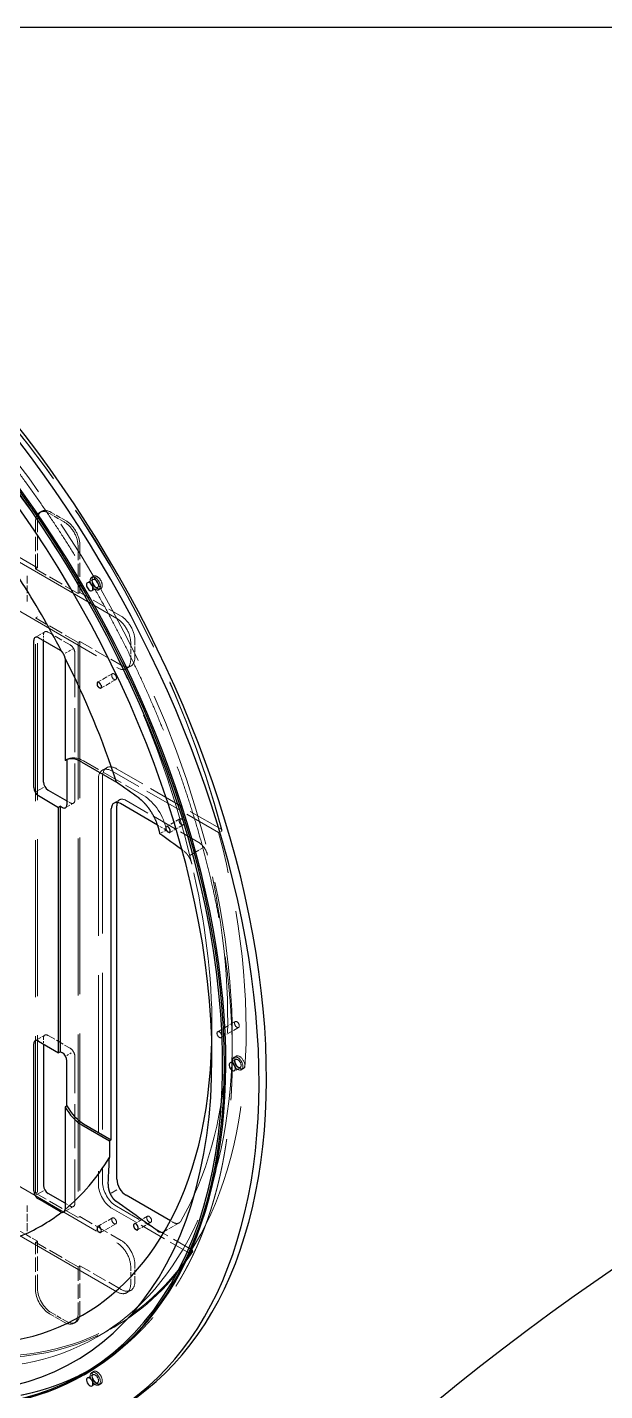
# Model space of a CAD drawing. Extents: x 0 to 894, y -8 to 586.
# Drawn here: x 99.8 to 144, y 469.7 to 574 of the extents above; entities that cross this region are included whole.
import ezdxf

# ---------------------------------------------------------------- set-up
doc = ezdxf.new("R2010")
doc.units = 0
doc.linetypes.add('DASHED', pattern=[15, 12, -3])
doc.layers.get('0').update_dxf_attribs({"lineweight": 13})

msp = doc.modelspace()

# ---------------------------------------------------------------- linework, layer by layer
at = {"color": 7, "lineweight": 25}
for p, q in [((30, 574), (821, 574)), ((100.3192, 515.8155), (100.3192, 527.0831)), ((102.3698, 526.3074), (100.6728, 527.2872)), ((101.0617, 516.2441), (101.0617, 527.0627)), ((102.4396, 526.2671), (102.4469, 526.2531)), ((102.7234, 525.7136), (102.723, 525.7143)), ((102.7234, 525.6951), (102.7234, 517.8852)), ((102.7693, 517.9118), (102.7234, 517.8852)), ((102.8648, 517.9554), (102.8648, 514.5091)), ((103.9962, 517.7751), (106.6544, 516.2403)), ((101.4152, 515.6318), (102.8648, 514.7948)), ((100.6728, 515.2031), (102.2284, 514.3049)), ((102.3698, 514.3866), (102.2284, 514.3049)), ((102.3698, 495.6072), (102.3698, 514.3866)), ((102.3698, 514.3866), (102.5112, 514.3049)), ((106.6832, 485.85), (106.6832, 514.4274)), ((109.8045, 512.9519), (106.966, 514.5907)), ((102.2284, 495.5255), (102.2284, 514.3049)), ((106.2589, 488.8711), (106.2589, 514.1825)), ((100.3192, 484.9519), (100.3192, 496.2195)), ((100.6728, 496.4237), (102.2284, 495.5255)), ((101.0617, 496.1991), (101.0617, 485.3806)), ((102.3698, 495.6072), (102.2284, 495.5255)), ((102.3698, 495.6072), (102.5112, 495.5255)), ((102.8648, 491.4553), (102.8648, 494.9131)), ((102.8648, 491.4553), (102.7234, 491.3737)), ((102.7234, 491.3737), (102.7234, 483.5638)), ((103.9962, 490.0142), (106.1175, 488.7894)), ((104.1376, 490.0958), (106.2589, 488.8711)), ((106.2589, 488.8711), (106.1175, 488.7894)), ((106.1175, 488.7894), (106.1175, 487.5206)), ((102.3698, 483.3597), (100.6728, 484.3395)), ((102.7234, 484.0129), (101.4152, 484.7682)), ((110.7816, 482.6673), (107.3903, 484.6253)), ((102.4396, 483.3194), (102.4469, 483.3251)), ((102.7234, 483.5453), (102.723, 483.545)), ((104.1519, 470.8845), (104.258, 470.9457))]:
    msp.add_line(p, q, dxfattribs=at)
at = {"color": 7, "linetype": 'DASHED', "lineweight": 13}
for p, q in [((106.6832, 528.7569), (55.7715, 558.1508)), ((55.7715, 554.3949), (106.6832, 525.001)), ((100.6021, 532.6353), (62.489, 554.6399)), ((62.489, 550.884), (100.6021, 528.8794)), ((100.4606, 484.7886), (100.4606, 528.7978)), ((100.6021, 484.8702), (100.6021, 528.8794)), ((103.7133, 526.9198), (103.7133, 482.9106)), ((103.8547, 527.0015), (103.8547, 482.9923)), ((105.269, 516.4687), (105.269, 485.4418)), ((105.5872, 516.6524), (105.5872, 485.6255)), ((55.7715, 510.3858), (106.6832, 480.9919)), ((106.6832, 477.236), (55.7715, 506.6299)), ((62.489, 506.8748), (100.6021, 484.8702))]:
    msp.add_line(p, q, dxfattribs=at)
at = {"color": 7, "linetype": 'DASHED', "lineweight": 13, "ltscale": 0.004082}
for p, q in [((100.9127, 536.9554), (100.7713, 536.8737)), ((100.6021, 532.6353), (100.4606, 532.5536)), ((103.8547, 530.7573), (103.7133, 530.6757)), ((105.4482, 531.0422), (105.3068, 530.9606)), ((100.6021, 528.8794), (100.4606, 528.7978)), ((103.8547, 527.0015), (103.7133, 526.9198)), ((102.8876, 517.9805), (102.7462, 517.8989)), ((115.8127, 495.267), (115.6713, 495.1853)), ((116.3627, 494.3144), (116.2213, 494.2327)), ((100.6021, 484.8702), (100.4606, 484.7886)), ((103.8547, 482.9923), (103.7133, 482.9106)), ((100.6021, 481.1144), (100.4606, 481.0327)), ((103.8547, 479.2364), (103.7133, 479.1548)), ((103.5441, 474.9163), (103.4027, 474.8347)), ((105.4482, 470.1895), (105.3068, 470.1079))]:
    msp.add_line(p, q, dxfattribs=at)
at = {"color": 7, "linetype": 'DASHED', "lineweight": 13, "ltscale": 0.03266}
for p, q in [((102.6527, 536.1462), (101.5213, 536.7994)), ((102.7941, 536.2279), (101.6627, 536.8811)), ((107.7438, 526.9198), (107.7438, 525.6134)), ((108.062, 527.1035), (108.062, 525.7971)), ((107.7438, 477.8484), (107.7438, 479.1548)), ((108.062, 478.0321), (108.062, 479.3385)), ((101.5213, 475.5622), (102.6527, 474.909)), ((101.6627, 475.6438), (102.7941, 474.9906))]:
    msp.add_line(p, q, dxfattribs=at)
at = {"color": 7, "linetype": 'DASHED', "lineweight": 13, "ltscale": 0.090835}
for p, q in [((100.4606, 532.5536), (100.4606, 536.1871)), ((100.6021, 532.6353), (100.6021, 536.2687)), ((103.7133, 534.3091), (103.7133, 530.6757)), ((103.8547, 534.3908), (103.8547, 530.7573)), ((107.0014, 528.9406), (103.8547, 530.7573)), ((103.8547, 527.0015), (107.0014, 525.1848)), ((103.8547, 482.9923), (107.0014, 481.1756)), ((100.4606, 477.3993), (100.4606, 481.0327)), ((100.6021, 477.4809), (100.6021, 481.1144)), ((103.7133, 479.1548), (103.7133, 475.5214)), ((103.8547, 479.2364), (103.8547, 475.603)), ((107.0014, 477.4197), (103.8547, 479.2364))]:
    msp.add_line(p, q, dxfattribs=at)
at = {"color": 7, "linetype": 'DASHED', "lineweight": 13, "ltscale": 0.093897}
for p, q in [((103.7133, 530.6757), (100.4606, 532.5536)), ((103.7133, 526.9198), (100.4606, 528.7978)), ((103.7133, 482.9106), (100.4606, 484.7886)), ((103.7133, 479.1548), (100.4606, 481.0327))]:
    msp.add_line(p, q, dxfattribs=at)
at = {"color": 7, "linetype": 'DASHED', "lineweight": 13, "ltscale": 0.04899}
for p, q in [((99.8242, 532.0229), (99.8242, 530.0633)), ((103.1123, 526.7361), (101.4152, 527.7159)), ((101.4152, 496.8523), (103.1123, 495.8725)), ((99.8242, 481.89), (99.8242, 483.8496))]:
    msp.add_line(p, q, dxfattribs=at)
at = {"color": 7, "linetype": 'DASHED', "lineweight": 13, "ltscale": 0.012247}
for p, q in [((104.8567, 531.74), (104.4325, 531.495)), ((105.2067, 531.1338), (104.7825, 530.8888)), ((106.8903, 514.8852), (106.466, 514.6402)), ((115.7713, 495.0121), (115.347, 494.7672)), ((116.1213, 494.4059), (115.697, 494.161)), ((104.8567, 470.8873), (104.4325, 470.6423)), ((105.2067, 470.2811), (104.7825, 470.0361))]:
    msp.add_line(p, q, dxfattribs=at)
at = {"color": 7, "linetype": 'DASHED', "lineweight": 13, "ltscale": 0.004084}
msp.add_line((104.8982, 531.9949), (104.7567, 531.9132), dxfattribs=at)
at = {"color": 7, "linetype": 'DASHED', "lineweight": 13, "ltscale": 6.1e-05}
for p, q in [((107.7465, 528.1461), (107.7487, 528.1473)), ((105.5844, 484.3992), (105.5823, 484.398)), ((107.7465, 480.3811), (107.7487, 480.3823))]:
    msp.add_line(p, q, dxfattribs=at)
at = {"color": 7, "linetype": 'DASHED', "lineweight": 13, "ltscale": 0.021433}
for p, q in [((101.1652, 527.7407), (100.4228, 527.312)), ((101.1652, 496.8771), (100.4228, 496.4484))]:
    msp.add_line(p, q, dxfattribs=at)
at = {"color": 7, "linetype": 'DASHED', "lineweight": 13, "ltscale": 0.011227}
for p, q in [((101.0617, 527.0627), (101.0617, 527.5118)), ((101.0617, 496.6482), (101.0617, 496.1991)), ((103.1123, 483.7884), (102.7234, 484.0129))]:
    msp.add_line(p, q, dxfattribs=at)
at = {"color": 7, "linetype": 'DASHED', "lineweight": 13, "ltscale": 0.016207}
msp.add_line((102.7143, 526.0981), (103.2757, 526.4222), dxfattribs=at)
at = {"color": 7, "linetype": 'DASHED', "lineweight": 13, "ltscale": 0.281691}
for p, q in [((103.4658, 526.1237), (103.4658, 514.8561)), ((103.4658, 483.9925), (103.4658, 495.2602))]:
    msp.add_line(p, q, dxfattribs=at)
at = {"color": 7, "linetype": 'DASHED', "lineweight": 13, "ltscale": 0.009186}
for p, q in [((107.7514, 525.1105), (107.4332, 524.9268)), ((105.8978, 517.339), (105.5796, 517.1553)), ((107.7514, 477.3454), (107.4332, 477.1617))]:
    msp.add_line(p, q, dxfattribs=at)
at = {"color": 7, "linetype": 'DASHED', "lineweight": 13, "ltscale": 0.032781}
msp.add_line((106.341, 524.5322), (105.2055, 523.8766), dxfattribs=at)
at = {"color": 7, "linetype": 'DASHED', "lineweight": 13, "ltscale": 0.032983}
msp.add_line((106.601, 524.0819), (105.4585, 523.4222), dxfattribs=at)
at = {"color": 7, "linetype": 'DASHED', "lineweight": 13, "ltscale": 0.002756}
msp.add_line((102.8648, 517.9669), (102.7693, 517.9118), dxfattribs=at)
at = {"color": 7, "linetype": 'DASHED', "lineweight": 13, "ltscale": 0.000286}
msp.add_line((102.8648, 517.9669), (102.8648, 517.9554), dxfattribs=at)
at = {"color": 7, "linetype": 'DASHED', "lineweight": 13, "ltscale": 0.132681}
msp.add_line((108.7338, 515.2031), (104.1376, 517.8567), dxfattribs=at)
at = {"color": 7, "linetype": 'DASHED', "lineweight": 13, "ltscale": 0.235177}
msp.add_line((114.4764, 512.3775), (106.3296, 517.081), dxfattribs=at)
at = {"color": 7, "linetype": 'DASHED', "lineweight": 13, "ltscale": 0.233006}
msp.add_line((114.7194, 512.6046), (106.6478, 517.2647), dxfattribs=at)
at = {"color": 7, "lineweight": 13}
for p, q in [((101.0617, 515.8359), (100.5094, 515.517)), ((101.0617, 484.9723), (100.5094, 484.6534)), ((106.6832, 485.0335), (106.2594, 484.7889))]:
    msp.add_line(p, q, dxfattribs=at)
at = {"color": 7, "linetype": 'DASHED', "lineweight": 13, "ltscale": 0.017351}
msp.add_line((103.3623, 514.6272), (102.7612, 514.2802), dxfattribs=at)
at = {"color": 7, "linetype": 'DASHED', "lineweight": 13, "ltscale": 0.007144}
for p, q in [((102.8648, 514.7948), (103.1123, 514.652)), ((114.7239, 512.5204), (114.4764, 512.3775)), ((112.4909, 480.3332), (112.2435, 480.1903))]:
    msp.add_line(p, q, dxfattribs=at)
at = {"color": 7, "linetype": 'DASHED', "lineweight": 13, "ltscale": 0.160574}
msp.add_line((107.3903, 514.8357), (112.9527, 511.6242), dxfattribs=at)
at = {"color": 7, "linetype": 'DASHED', "lineweight": 13, "ltscale": 0.029245}
msp.add_line((111.5029, 513.4278), (110.4898, 512.8429), dxfattribs=at)
at = {"color": 7, "linetype": 'DASHED', "lineweight": 13, "ltscale": 0.019092}
msp.add_line((110.4658, 512.5701), (109.8045, 512.9519), dxfattribs=at)
at = {"color": 7, "linetype": 'DASHED', "lineweight": 13, "ltscale": 0.014004}
msp.add_line((110.4658, 512.5701), (109.9807, 512.29), dxfattribs=at)
at = {"color": 7, "linetype": 'DASHED', "lineweight": 13, "ltscale": 0.029776}
msp.add_line((111.7629, 512.9775), (110.7315, 512.382), dxfattribs=at)
at = {"color": 7, "linetype": 'DASHED', "lineweight": 13, "ltscale": 0.002109}
msp.add_line((114.7194, 512.6046), (114.7239, 512.5204), dxfattribs=at)
at = {"color": 7, "linetype": 'DASHED', "lineweight": 13, "ltscale": 0.004267}
msp.add_line((111.6712, 511.0643), (111.8094, 510.9641), dxfattribs=at)
at = {"color": 7, "linetype": 'DASHED', "lineweight": 13, "ltscale": 0.028709}
msp.add_line((112.2693, 510.6291), (113.2638, 511.2032), dxfattribs=at)
at = {"color": 7, "linetype": 'DASHED', "lineweight": 13, "ltscale": 0.038784}
for p, q in [((115.7456, 497.9144), (114.4021, 497.1387)), ((116.0056, 497.4641), (114.6621, 496.6884)), ((100.6021, 481.1144), (99.2585, 481.89))]:
    msp.add_line(p, q, dxfattribs=at)
at = {"color": 7, "linetype": 'DASHED', "lineweight": 13, "ltscale": 0.056121}
msp.add_line((113.9664, 497.4126), (113.9664, 495.1677), dxfattribs=at)
at = {"color": 7, "linetype": 'DASHED', "lineweight": 13, "ltscale": 0.032797}
msp.add_line((115.522, 496.6781), (115.522, 495.3662), dxfattribs=at)
at = {"color": 7, "linetype": 'DASHED', "lineweight": 13, "ltscale": 0.011861}
msp.add_line((102.8648, 495.3214), (103.2757, 495.5586), dxfattribs=at)
at = {"color": 7, "linetype": 'DASHED', "lineweight": 13, "ltscale": 3.4e-05}
msp.add_line((115.8127, 495.267), (115.8139, 495.2677), dxfattribs=at)
at = {"color": 7, "linetype": 'DASHED', "lineweight": 13, "ltscale": 0.021677}
msp.add_line((103.3623, 483.7636), (102.6114, 483.3301), dxfattribs=at)
at = {"color": 7, "linetype": 'DASHED', "lineweight": 13, "ltscale": 0.170718}
msp.add_line((106.3296, 483.6047), (112.2435, 480.1903), dxfattribs=at)
at = {"color": 7, "linetype": 'DASHED', "lineweight": 13, "ltscale": 0.16839}
msp.add_line((106.6478, 483.7884), (112.481, 480.4206), dxfattribs=at)
at = {"color": 7, "linetype": 'DASHED', "lineweight": 13, "ltscale": 0.032251}
msp.add_line((106.341, 482.8909), (105.2238, 482.2458), dxfattribs=at)
at = {"color": 7, "linetype": 'DASHED', "lineweight": 13, "ltscale": 0.033509}
msp.add_line((106.601, 482.4405), (105.4403, 481.7704), dxfattribs=at)
at = {"color": 7, "linetype": 'DASHED', "lineweight": 13, "ltscale": 0.028472}
msp.add_line((109.028, 483.0133), (108.0417, 482.4439), dxfattribs=at)
at = {"color": 7, "linetype": 'DASHED', "lineweight": 13, "ltscale": 0.029704}
msp.add_line((109.288, 482.563), (108.2591, 481.9689), dxfattribs=at)
at = {"color": 7, "linetype": 'DASHED', "lineweight": 13, "ltscale": 0.034578}
msp.add_line((111.4595, 482.5151), (110.2617, 481.8235), dxfattribs=at)
at = {"color": 7, "linetype": 'DASHED', "lineweight": 13, "ltscale": 0.005134}
msp.add_line((110.9595, 482.5646), (110.7816, 482.6673), dxfattribs=at)
at = {"color": 7, "linetype": 'DASHED', "lineweight": 13, "ltscale": 0.002198}
msp.add_line((112.481, 480.4206), (112.4909, 480.3332), dxfattribs=at)
at = {"color": 7, "linetype": 'DASHED', "lineweight": 13, "ltscale": 0.037763}
msp.add_line((105.1671, 473.78), (106.4753, 474.5353), dxfattribs=at)
at = {"color": 7, "linetype": 'DASHED', "lineweight": 13, "ltscale": 0.00436}
msp.add_line((104.9078, 471.1477), (104.7567, 471.0605), dxfattribs=at)
at = {"color": 7, "lineweight": 25}
for points in [[(108.38, 514.9988, 0.000314), (106.6544, 516.2403)], [(111.6712, 511.0643, 0.000182), (109.9807, 512.29)], [(108.6801, 482.6995, 0.000517), (106.6085, 484.1739)], [(109.8036, 481.8973, 0.000243), (108.6801, 482.6995)]]:
    msp.add_lwpolyline(points, format="xyb", dxfattribs=at)
at = {"color": 7, "linetype": 'DASHED', "lineweight": 13}
for centre, radius, start, end in [((105.4425, 531.5214), 0.5262, 224.466661, 239.412464), ((116.4735, 495.0092), 0.761, 197.977084, 209.900421), ((248.9812, 325.7676), 166.6667, 90, 270), ((105.16, 470.8918), 0.3757, 161.722893, 180.511961)]:
    msp.add_arc(centre, radius, start, end, dxfattribs=at)
at = {"color": 7, "lineweight": 25}
for centre, radius, start, end in [((110.5225, 512.7847), 0.0668, 87.326583, 119.313303), ((110.6987, 512.4403), 0.0669, 267.341364, 299.317676), ((248.9812, 325.7676), 185.3333, 90, 270), ((248.9812, 325.7676), 173.3333, 90, 270), ((248.9812, 325.7676), 173, 90, 270), ((248.9812, 325.7676), 169.1667, 90, 270), ((-340.9204, 508.2381), 447.5177, 357.226834, 357.346581), ((-362.6175, 509.2906), 469.2403, 357.089659, 357.226656), ((108.0815, 482.3745), 0.08, 90.259665, 119.791094), ((108.2193, 482.0385), 0.0802, 270.282907, 299.787134), ((248.9812, 325.7676), 160, 107.329856, 153.460895)]:
    msp.add_arc(centre, radius, start, end, dxfattribs=at)
for centre, major_axis, ratio, start_param, end_param in [((78.1514, 515.9175), (26, -45.0333), 0.57735, 0.00001839, 3.14161105), ((78.0807, 515.8767), (25.375, -43.9508), 0.57735, 2.35599277, 7.06881578), ((78.0807, 515.8767), (25.95, -44.9467), 0.57735, 5.49758542, 10.21040844), ((78.2575, 515.9788), (27.8, -48.151), 0.57735, 3.14161105, 6.2832037), ((78.2575, 515.9788), (27.8, -48.151), 0.57735, 0.00001839, 1.85619449), ((78.8232, 516.3054), (27.8, -48.151), 0.57735, 0.00001839, 1.85619449), ((78.2575, 515.9788), (26, -45.0333), 0.57735, 0.00001839, 1.85619449), ((78.0807, 515.8767), (25.375, -43.9508), 0.57735, 0.78563048, 1.85619449), ((80.6616, 517.3668), (20.25, -35.074), 0.57735, 1.4921706, 1.64942206), ((104.6075, 531.1919), (0.175, -0.3031), 0.57735, 3.14162174, 5.21238898), ((104.6075, 531.1919), (0.175, -0.3031), 0.57735, 0.00002909, 3.14162174), ((104.6075, 531.1919), (0.175, -0.3031), 0.57735, 5.21238898, 6.28321439), ((100.6728, 526.879), (0.25, -0.433), 0.57735, 3.14159265, 3.92699082), ((100.6728, 526.879), (0.25, -0.433), 0.57735, 2.35619449, 3.14159265), ((102.3698, 525.8992), (0.25, -0.433), 0.57735, 2.13651482, 2.35619449), ((102.3698, 525.8992), (0.25, -0.433), 0.57735, 0.78539816, 0.83205907), ((80.6616, 517.3668), (20.25, -35.074), 0.57735, 1.21857143, 1.47677266), ((103.9962, 515.7338), (1.25, -2.1651), 0.57735, 3.14157662, 3.15999681), ((103.9962, 515.7338), (1.25, -2.1651), 0.57735, 2.35619449, 3.14157662), ((100.6728, 515.6113), (0.25, -0.433), 0.57735, 3.92699082, 5.49778714), ((101.4152, 516.04), (0.25, -0.433), 0.57735, 3.92699082, 5.49778714), ((102.5112, 514.7132), (-0.25, 0.433), 0.57735, 3.14159265, 3.92699082), ((106.966, 513.7742), (-0.5, 0.866), 0.57735, 0, 0.78539816), ((106.966, 513.7742), (-0.5, 0.866), 0.57735, 5.49778714, 6.28318531), ((107.3903, 514.0192), (0.5, -0.866), 0.57735, 3.57974156, 3.92699082), ((102.5112, 514.7132), (-0.25, 0.433), 0.57735, 2.35619449, 3.14159265), ((100.6728, 496.0154), (0.25, -0.433), 0.57735, 3.14159265, 3.92699082), ((100.6728, 496.0154), (0.25, -0.433), 0.57735, 2.35619449, 3.14159265), ((80.0252, 516.9994), (24, -41.5692), 0.57735, 0.3222034, 0.7571476), ((102.5112, 495.1173), (-0.25, 0.433), 0.57735, 3.92699082, 5.49778714), ((115.522, 494.4641), (0.175, -0.3031), 0.57735, 3.14162174, 4.42699082), ((115.522, 494.4641), (0.175, -0.3031), 0.57735, 0.00002909, 3.14162174), ((115.522, 494.4641), (0.175, -0.3031), 0.57735, 4.42699082, 6.28321439), ((104.1376, 492.1371), (-1.25, 2.1651), 0.57735, 1.55239217, 2.35619449), ((103.9962, 492.0554), (1.25, -2.1651), 0.57735, 4.69398482, 5.49778714), ((80.6616, 517.3668), (20.25, -35.074), 0.57735, 0.09402367, 0.30951591), ((101.4152, 485.1764), (0.25, -0.433), 0.57735, 3.92699082, 5.49778714), ((107.3903, 485.4418), (0.5, -0.866), 0.57735, 3.92699082, 5.49778714), ((100.6728, 484.7478), (0.25, -0.433), 0.57735, 3.92699082, 5.49778714), ((80.6616, 517.3668), (20.25, -35.074), 0.57735, 6.20455958, 6.36181104), ((102.3698, 483.768), (0.25, -0.433), 0.57735, 5.49778714, 5.71746647), ((102.4037, 483.7858), (0.1875, -0.4656), 0.562157, 5.79606378, 6.36265288), ((102.4025, 483.7882), (0.1888, -0.468), 0.560713, 0.07898268, 0.81676772), ((102.3698, 483.768), (0.25, -0.433), 0.57735, 0.73873723, 0.78539816), ((105.3317, 482.0083), (0.0977, -0.2425), 0.554414, 3.21999393, 4.50635055), ((80.0252, 516.9994), (24, -41.5692), 0.57735, 5.81561085, 6.60538871), ((105.3317, 482.0083), (0.0985, -0.2429), 0.554172, 0.0771112, 1.3615268), ((109.8433, 482.7294), (0.3841, -0.9228), 0.542243, 5.56547426, 6.35348911), ((109.8413, 482.7336), (0.3862, -0.927), 0.541011, 0.06997808, 0.39245315), ((78.1514, 515.9175), (26, -45.0333), 0.57735, 5.49758542, 6.2832037), ((104.6075, 470.3392), (0.175, -0.3031), 0.57735, 3.64159265, 6.28321439), ((104.6075, 470.3392), (0.175, -0.3031), 0.57735, 3.14162174, 3.64159265), ((104.6075, 470.3392), (0.175, -0.3031), 0.57735, 0.00002909, 3.14162174)]:
    msp.add_ellipse(centre, major_axis=major_axis, ratio=ratio, start_param=start_param, end_param=end_param, dxfattribs=at)
at = {"color": 7, "linetype": 'DASHED', "lineweight": 13}
for centre, major_axis, start_param, end_param in [((78.8232, 516.3054), (27.8, -48.151), 3.14161105, 6.2832037), ((78.2575, 515.9788), (26, -45.0333), 3.14161105, 6.2832037), ((80.1667, 517.081), (25, -43.3013), 3.14161105, 6.2832037), ((80.1667, 517.081), (25, -43.3013), 0.78563048, 2.35599277), ((81.4748, 517.8363), (25, -43.3013), 1.13231506, 1.85553978), ((81.5455, 517.8771), (24.95, -43.2147), 1.13303968, 1.85444295), ((80.0252, 516.9994), (24, -41.5692), 1.0878612, 1.88007543), ((101.5213, 535.5747), (0.75, -1.299), 3.14159265, 3.92699082), ((101.6627, 535.6563), (0.75, -1.299), 3.14159265, 3.92699082), ((101.5213, 535.5747), (0.75, -1.299), 2.35619449, 3.14159265), ((101.6627, 535.6563), (0.75, -1.299), 2.35619449, 3.14159265), ((102.6527, 534.9215), (0.75, -1.299), 0.78539816, 2.35619449), ((102.7941, 535.0031), (0.75, -1.299), 0.78539816, 2.35619449), ((105.0317, 531.4369), (-0.275, 0.4763), 0.00002909, 3.14162174), ((105.0317, 531.4369), (-0.275, 0.4763), 5.21238898, 6.28321439), ((105.0317, 531.4369), (-0.175, 0.3031), 0.00002909, 2.07079633), ((105.1732, 531.5185), (0.275, -0.4763), 3.14147081, 3.92272043), ((105.0317, 531.4369), (-0.175, 0.3031), 3.14162174, 6.28321439), ((105.1732, 531.5185), (0.275, -0.4763), 2.07079633, 3.14147081), ((105.0317, 531.4369), (-0.175, 0.3031), 2.07079633, 3.14162174), ((105.0317, 531.4369), (-0.275, 0.4763), 3.14162174, 5.21238898), ((105.1732, 531.5185), (0.275, -0.4763), 5.50205754, 6.28318531), ((105.1732, 531.5185), (0.275, -0.4763), 0, 2.07079633), ((106.6832, 527.5322), (0.75, -1.299), 0.78539816, 2.35619449), ((107.0014, 527.7159), (0.75, -1.299), 0.78539816, 2.35619449), ((101.4152, 527.3077), (0.25, -0.433), 3.14159265, 3.92699082), ((101.4152, 527.3077), (0.25, -0.433), 2.35619449, 3.14159265), ((103.1123, 526.3279), (0.25, -0.433), 0.78539816, 2.35619449), ((106.6832, 526.2258), (0.75, -1.299), 5.49778714, 6.28318531), ((107.0014, 526.4095), (0.75, -1.299), 5.49778714, 6.28318531), ((106.6832, 526.2258), (0.75, -1.299), 0, 0.78539816), ((107.0014, 526.4095), (0.75, -1.299), 0, 0.78539816), ((106.471, 524.307), (0.13, -0.2252), 3.14162174, 6.28321439), ((106.471, 524.307), (0.13, -0.2252), 1.28539816, 3.14162174), ((106.471, 524.307), (0.13, -0.2252), 0.00002909, 1.28539816), ((104.1376, 515.8155), (-1.25, 2.1651), 6.28316927, 6.30158946), ((104.1376, 515.8155), (-1.25, 2.1651), 5.49778714, 6.28316927), ((106.3296, 515.8563), (0.75, -1.299), 3.14159265, 3.92699082), ((106.3296, 515.8563), (0.75, -1.299), 2.35619449, 3.14159265), ((106.6478, 516.04), (0.75, -1.299), 3.14159265, 3.92699082), ((106.6478, 516.04), (0.75, -1.299), 2.35619449, 3.14159265), ((103.1123, 515.0602), (0.25, -0.433), 5.49778714, 6.28318531), ((103.1123, 515.0602), (0.25, -0.433), 0, 0.78539816), ((107.3903, 514.0192), (0.5, -0.866), 3.14159265, 3.57974156), ((107.3903, 514.0192), (0.5, -0.866), 2.35619449, 3.14159265), ((108.7338, 513.1618), (-1.25, 2.1651), 4.12834874, 5.49778714), ((111.6329, 513.2027), (0.13, -0.2252), 3.14162174, 6.28321439), ((111.6329, 513.2027), (0.13, -0.2252), 2.85619449, 3.14162174), ((111.6329, 513.2027), (0.13, -0.2252), 0.00002909, 2.85619449), ((81.2273, 517.6934), (25, -43.3013), 0.28474345, 1.13231506), ((112.9527, 510.8077), (0.5, -0.866), 1.0878612, 2.35619449), ((81.2273, 517.6934), (24, -41.5692), 0.3222034, 1.0878612), ((80.0252, 516.9994), (24, -41.5692), 0.78563048, 1.0878612), ((115.8756, 497.6892), (0.13, -0.2252), 3.14162174, 6.28321439), ((115.8756, 497.6892), (0.13, -0.2252), 2.85619449, 3.14162174), ((115.8756, 497.6892), (0.13, -0.2252), 0.00002909, 2.85619449), ((101.4152, 496.4441), (0.25, -0.433), 3.14159265, 3.92699082), ((101.4152, 496.4441), (0.25, -0.433), 2.35619449, 3.14159265), ((80.1667, 517.081), (25, -43.3013), 0.00001839, 0.78563048), ((80.0252, 516.9994), (24, -41.5692), 0.7571476, 0.78563048), ((114.5321, 496.9136), (-0.13, 0.2252), 0.00002909, 3.14162174), ((114.5321, 496.9136), (-0.13, 0.2252), 5.99778714, 6.28321439), ((114.5321, 496.9136), (-0.13, 0.2252), 3.14162174, 5.99778714), ((103.1123, 495.4643), (0.25, -0.433), 0.78539816, 2.35619449), ((115.9463, 494.709), (-0.275, 0.4763), 0.00002909, 3.14162174), ((115.9463, 494.709), (-0.275, 0.4763), 4.42699082, 6.28321439), ((115.9463, 494.709), (-0.175, 0.3031), 0.00002909, 1.28539816), ((115.9463, 494.709), (-0.175, 0.3031), 1.28539816, 3.14162174), ((115.9463, 494.709), (-0.175, 0.3031), 3.14162174, 6.28321439), ((116.0877, 494.7907), (0.275, -0.4763), 6.28318405, 9.42050757), ((116.0877, 494.7907), (0.275, -0.4763), 4.71665937, 6.28318405), ((115.9463, 494.709), (-0.275, 0.4763), 3.14162174, 4.42699082), ((106.3296, 484.8294), (0.75, -1.299), 3.92699082, 5.49778714), ((106.6478, 485.0131), (0.75, -1.299), 3.92699082, 5.49778714), ((103.1123, 484.1966), (0.25, -0.433), 5.49778714, 6.28318531), ((103.1123, 484.1966), (0.25, -0.433), 0, 0.78539816), ((106.471, 482.6657), (0.13, -0.2252), 3.14162174, 6.28321439), ((106.471, 482.6657), (0.13, -0.2252), 1.28539816, 3.14162174), ((106.471, 482.6657), (0.13, -0.2252), 0.00002909, 1.28539816), ((109.158, 482.7882), (0.13, -0.2252), 3.14162174, 6.28321439), ((109.158, 482.7882), (0.13, -0.2252), 2.85619449, 3.14162174), ((109.158, 482.7882), (0.13, -0.2252), 0.00002909, 2.85619449), ((110.9595, 483.3811), (0.5, -0.866), 5.49778714, 6.28318531), ((110.9595, 483.3811), (0.5, -0.866), 0.00000011, 0.3222034), ((106.6832, 479.7671), (0.75, -1.299), 0.78539816, 2.35619449), ((107.0014, 479.9509), (0.75, -1.299), 0.78539816, 2.35619449), ((81.5455, 517.8771), (24.95, -43.2147), 5.84542866, 6.56683193), ((81.4748, 517.8363), (25, -43.3013), 0.00001839, 0.28474345), ((106.6832, 478.4607), (0.75, -1.299), 0, 0.78539816), ((107.0014, 478.6445), (0.75, -1.299), 0, 0.78539816), ((101.5213, 476.7869), (0.75, -1.299), 3.92699082, 5.49778714), ((101.6627, 476.8686), (0.75, -1.299), 3.92699082, 5.49778714), ((106.6832, 478.4607), (0.75, -1.299), 5.49778714, 6.28318531), ((107.0014, 478.6445), (0.75, -1.299), 5.49778714, 6.28318531), ((102.6527, 476.1337), (0.75, -1.299), 5.49778714, 6.28318531), ((102.7941, 476.2154), (0.75, -1.299), 5.49778714, 6.28318531), ((102.6527, 476.1337), (0.75, -1.299), 0, 0.78539816), ((102.7941, 476.2154), (0.75, -1.299), 0, 0.78539816), ((81.4748, 517.8363), (25, -43.3013), 5.84470404, 6.2832037), ((105.0317, 470.5842), (-0.275, 0.4763), 0.00002909, 3.14162174), ((105.0317, 470.5842), (-0.275, 0.4763), 3.64159265, 6.28321439), ((105.0317, 470.5842), (-0.175, 0.3031), 0.5, 3.14162174), ((105.1732, 470.6658), (0.275, -0.4763), 3.93126121, 6.28318653), ((105.0317, 470.5842), (-0.175, 0.3031), 0.00002909, 0.5), ((105.0317, 470.5842), (-0.175, 0.3031), 3.14162174, 6.28321439), ((105.1732, 470.6658), (0.275, -0.4763), 0.00000122, 2.3519241), ((105.0317, 470.5842), (-0.275, 0.4763), 3.14162174, 3.64159265)]:
    msp.add_ellipse(centre, major_axis=major_axis, ratio=0.57735, start_param=start_param, end_param=end_param, dxfattribs=at)
for points, degree, knots in [([(96.4947, 543.3222), (96.861, 542.8797), (97.5864, 541.9843), (98.6496, 540.6156), (99.6901, 539.2183), (100.7066, 537.7943), (101.6978, 536.3452), (102.6626, 534.8726), (103.5999, 533.3785), (104.5085, 531.8644), (105.3873, 530.3324), (106.2353, 528.7841), (107.0515, 527.2214), (107.835, 525.6462), (108.5846, 524.0603), (109.2997, 522.4657), (109.9794, 520.8643), (110.6228, 519.2579), (111.2292, 517.6486), (111.7978, 516.0381), (112.3281, 514.4285), (112.8195, 512.8217), (113.2712, 511.2196), (113.6829, 509.6242), (114.0541, 508.0373), (114.3843, 506.461), (114.6733, 504.897), (114.9206, 503.3473), (115.126, 501.8137), (115.2808, 500.3783), (115.392, 499.0412), (115.4667, 497.8018), (115.5117, 496.5784), (115.5219, 495.7683), (115.522, 495.3662)], 3, [0, 0, 0, 0, 17.23284689, 34.56805751, 51.99217862, 69.49154739, 87.05230988, 104.66053414, 122.30215649, 139.96303648, 157.62899149, 175.2858324, 192.91938608, 210.51553281, 228.06025777, 245.53961166, 262.93980909, 280.2472504, 297.44859569, 314.5306369, 331.48048801, 348.28558355, 364.93381286, 381.41321944, 397.71237053, 413.82030799, 429.72672174, 445.42151195, 460.89530813, 476.13940119, 488.72751956, 501.14442498, 513.38614162, 525.44844266, 525.44844266, 525.44844266, 525.44844266]), ([(105.067, 531.1527), (105.0017, 531.2175), (104.9434, 531.2967), (104.8912, 531.3835), (104.8351, 531.4978), (104.8019, 531.612), (104.7958, 531.6371), (104.7889, 531.674), (104.7853, 531.7102), (104.7846, 531.7219), (104.7842, 531.7335), (104.7843, 531.745)], 5, [0, 0, 0, 0, 0, 0, 8.5117081, 8.5117081, 8.5117081, 10.90851083, 10.90851083, 10.90851083, 12.06016, 12.06016, 12.06016, 12.06016, 12.06016, 12.06016]), ([(111.8094, 510.9641), (111.8898, 510.9058), (111.9691, 510.8321), (112.0449, 510.7462), (112.1895, 510.5512), (112.3064, 510.3273), (112.3574, 510.2078), (112.3978, 510.0864), (112.4256, 509.9672)], 5, [0, 0, 0, 0, 0, 0, 10.36843183, 10.36843183, 10.36843183, 21.25479459, 21.25479459, 21.25479459, 21.25479459, 21.25479459, 21.25479459]), ([(166.0405, 173.9458), (163.195, 175.7961), (160.3512, 177.6453), (157.5395, 179.489), (154.0915, 181.7866), (150.6649, 184.1396), (150.0223, 184.5836), (148.8247, 185.4163), (147.6311, 186.2572), (147.0793, 186.6483), (143.4657, 189.2267), (139.9095, 191.8816), (136.9486, 194.2002), (133.7016, 196.8931), (130.5561, 199.7034), (130.2162, 200.0096), (129.136, 200.9908), (128.0597, 201.995), (127.3205, 202.6977), (125.7527, 204.2163), (124.2146, 205.7654), (123.4085, 206.5943), (122.4185, 207.6325), (121.4465, 208.6771), (121.2466, 208.893), (117.2107, 213.2739), (113.3938, 217.861), (109.9602, 222.3849), (106.5769, 227.2537), (103.4008, 232.2538), (103.2667, 232.4657), (102.9995, 232.8897), (102.7341, 233.3139), (102.602, 233.526), (101.88, 234.6893), (101.1747, 235.85), (100.6106, 236.7943), (99.632, 238.4603), (98.6687, 240.1509), (98.2559, 240.8849), (97.6855, 241.9134), (97.1221, 242.9489), (96.9654, 243.2385), (93.8442, 249.0372), (90.9874, 254.9739), (88.5227, 260.7277), (86.1443, 267.0465), (84.0814, 273.4685), (83.9322, 273.9387), (83.0528, 276.7462), (82.237, 279.5622), (81.6023, 281.9109), (80.832, 284.9761), (80.1296, 288.0736), (79.9722, 288.7853), (78.6706, 294.8234), (77.6407, 300.9195), (76.9448, 306.3264), (76.4177, 312.2502), (76.1454, 318.1866), (76.1245, 318.6804), (76.0594, 320.3632), (76.0146, 322.0539), (75.9932, 323.252), (75.9668, 326.1378), (76.0009, 329.0402), (76.0417, 330.7315), (76.1283, 333.1165), (76.2545, 335.4802), (76.295, 336.174), (76.3611, 337.2162), (76.4349, 338.2559), (76.4606, 338.605), (76.7585, 342.5225), (77.1672, 346.4311), (77.631, 349.9811), (78.2632, 354.008), (79.0133, 358.0131), (79.1064, 358.5006), (79.524, 360.6454), (79.9755, 362.7835), (80.3361, 364.3888), (81.0129, 367.2509), (81.7212, 369.9896), (82.0559, 371.2366), (82.8013, 373.9145), (83.6329, 376.6812), (84.1064, 378.197), (84.705, 380.0332), (85.3309, 381.8657), (85.4295, 382.1525), (85.6273, 382.7233), (85.8275, 383.2933), (85.9283, 383.5782), (88.361, 390.4075), (91.1504, 397.109), (94.1471, 403.4046), (100.3968, 414.988), (107.7148, 425.9247), (111.3924, 430.9227), (115.4439, 435.9412), (119.7216, 440.7582), (119.8859, 440.9425), (120.7899, 441.9531), (121.6987, 442.9489), (122.4401, 443.7482), (123.9532, 445.3539), (125.4839, 446.9264), (126.27, 447.721), (127.2868, 448.7318), (128.3246, 449.7418), (128.5457, 449.9559), (128.9908, 450.3852), (129.4392, 450.8137), (129.6588, 451.0227), (133.9995, 455.1337), (138.5189, 459.0548), (142.9518, 462.596), (147.7261, 466.1077), (152.6382, 469.4197), (152.8485, 469.561), (153.2699, 469.8429), (153.6931, 470.124), (153.9052, 470.2643), (155.0508, 471.0194), (156.2129, 471.7698), (157.1717, 472.3783), (158.851, 473.4259), (160.5331, 474.444), (161.2495, 474.872), (162.2454, 475.4596), (163.2432, 476.0377), (163.5252, 476.2002), (170.2643, 480.0648), (177.2125, 483.5705), (184.048, 486.5605), (191.254, 489.2095), (198.5979, 491.358), (198.8138, 491.4207), (199.2479, 491.5458), (199.6825, 491.6691), (199.8903, 491.7277), (200.847, 491.9951), (201.8117, 492.2555), (202.5598, 492.4518), (203.4597, 492.6811), (204.3591, 492.9021), (204.5168, 492.9406), (204.8322, 493.0171), (205.1478, 493.0927), (205.3057, 493.1302), (208.1706, 493.8075), (211.052, 494.4096), (213.7864, 494.9181), (220.0459, 495.957), (226.3439, 496.7564), (229.8957, 497.1459), (234.619, 497.6028), (239.3488, 498.0066), (240.5214, 498.1039), (242.9162, 498.2982), (245.3123, 498.4856), (246.535, 498.5799), (247.758, 498.6737), (248.9812, 498.7676)], 5, [0, 0, 0, 0, 0, 0, 88.26670514, 88.26670514, 88.26670514, 108.67344358, 108.67344358, 108.67344358, 126.34555967, 126.34555967, 126.34555967, 224.40165895, 224.40165895, 224.40165895, 236.33721638, 236.33721638, 236.33721638, 262.38445767, 262.38445767, 262.38445767, 291.92252697, 291.92252697, 291.92252697, 299.52561885, 299.52561885, 299.52561885, 446.98759393, 446.98759393, 446.98759393, 453.50482387, 453.50482387, 453.50482387, 460.0220538, 460.0220538, 460.0220538, 489.26398458, 489.26398458, 489.26398458, 511.35459691, 511.35459691, 511.35459691, 519.92113583, 519.92113583, 519.92113583, 682.66940736, 682.66940736, 682.66940736, 695.5429481, 695.5429481, 695.5429481, 759.30756139, 759.30756139, 759.30756139, 778.36180811, 778.36180811, 778.36180811, 920.07134914, 920.07134914, 920.07134914, 932.99345885, 932.99345885, 932.99345885, 963.85614188, 963.85614188, 963.85614188, 1007.03055765, 1007.03055765, 1007.03055765, 1025.03998264, 1025.03998264, 1025.03998264, 1034.14974404, 1034.14974404, 1034.14974404, 1127.28455435, 1127.28455435, 1127.28455435, 1140.20129616, 1140.20129616, 1140.20129616, 1184.1558174, 1184.1558174, 1184.1558174, 1221.48901111, 1221.48901111, 1221.48901111, 1264.01361224, 1264.01361224, 1264.01361224, 1271.87143594, 1271.87143594, 1271.87143594, 1279.73686806, 1279.73686806, 1279.73686806, 1460.55024032, 1460.55024032, 1460.55024032, 1621.80273992, 1621.80273992, 1621.80273992, 1628.23183418, 1628.23183418, 1628.23183418, 1657.13835005, 1657.13835005, 1657.13835005, 1687.08825153, 1687.08825153, 1687.08825153, 1695.15267698, 1695.15267698, 1695.15267698, 1703.25965214, 1703.25965214, 1703.25965214, 1850.81560529, 1850.81560529, 1850.81560529, 1857.40647038, 1857.40647038, 1857.40647038, 1863.99733547, 1863.99733547, 1863.99733547, 1892.91023068, 1892.91023068, 1892.91023068, 1914.41763171, 1914.41763171, 1914.41763171, 1922.8979489, 1922.8979489, 1922.8979489, 2116.3832631, 2116.3832631, 2116.3832631, 2122.23944587, 2122.23944587, 2122.23944587, 2128.15354536, 2128.15354536, 2128.15354536, 2148.07196158, 2148.07196158, 2148.07196158, 2152.30326452, 2152.30326452, 2152.30326452, 2156.53456746, 2156.53456746, 2156.53456746, 2229.06451987, 2229.06451987, 2229.06451987, 2322.03323849, 2322.03323849, 2322.03323849, 2352.66563949, 2352.66563949, 2352.66563949, 2384.56824518, 2384.56824518, 2384.56824518, 2384.56824518, 2384.56824518, 2384.56824518]), ([(61.244, 489.2585), (61.57, 488.9072), (61.8958, 488.5561), (62.2213, 488.2058), (62.8366, 487.5448), (63.4529, 486.8862), (63.7438, 486.5766), (64.8688, 485.3838), (65.9988, 484.2088), (66.8414, 483.3509), (68.0698, 482.1349), (69.3174, 480.9622), (69.704, 480.6053), (70.1514, 480.2001), (70.6019, 479.802), (70.6599, 479.7509), (70.9448, 479.5008), (71.2335, 479.2514), (71.4634, 479.0555), (71.7497, 478.815), (72.0346, 478.58), (72.0873, 478.5367), (73.2626, 477.5743), (74.4595, 476.6684), (75.6158, 475.8573), (77.127, 474.877), (78.6506, 473.987), (78.9965, 473.7899), (79.4297, 473.5492), (79.8635, 473.3157), (79.9504, 473.2692), (80.1243, 473.1769), (80.2986, 473.0855), (80.3858, 473.0401), (80.8368, 472.8068), (81.2923, 472.5793), (81.6619, 472.4), (82.2171, 472.1388), (82.7676, 471.8914), (82.9499, 471.8108), (83.205, 471.6998), (83.4592, 471.5916), (83.5326, 471.5605), (85.0741, 470.913), (86.6127, 470.3574), (88.071, 469.9162), (89.5966, 469.5487), (91.1021, 469.2898), (91.1805, 469.2767), (91.5147, 469.2216), (91.8508, 469.1716), (92.1111, 469.136), (92.6636, 469.0676), (93.2169, 469.0143), (93.5056, 468.9909), (93.8496, 468.968), (94.1872, 468.9516), (94.2463, 468.9489), (94.3641, 468.9439), (94.4814, 468.9397), (94.5398, 468.9378), (96.2486, 468.8871), (97.9147, 468.9968), (99.4726, 469.2535), (101.0106, 469.6718), (102.4714, 470.2467), (102.5117, 470.2627), (102.7667, 470.3649), (103.0192, 470.4718), (103.2247, 470.5631), (103.5855, 470.7298), (103.9306, 470.9013), (104.084, 470.9799), (104.3906, 471.1418), (104.7014, 471.3162), (104.8588, 471.4071), (105.0623, 471.5285), (105.266, 471.6548), (105.3101, 471.6824), (106.3861, 472.3608), (107.4017, 473.1393), (108.3163, 473.9741), (109.1981, 474.9258), (110.0091, 475.9627), (110.0371, 475.9987), (110.0929, 476.0709), (110.1486, 476.1438), (110.1764, 476.1804), (110.3803, 476.4505), (110.5829, 476.7305), (110.7543, 476.9771), (110.9586, 477.2825), (111.1545, 477.589), (111.19, 477.645), (111.464, 478.0813), (111.7274, 478.5291), (111.9484, 478.9274), (112.6494, 480.2665), (113.261, 481.6921), (113.6426, 482.7226), (114.0294, 483.9418), (114.3593, 485.2067), (114.4002, 485.3677), (114.4604, 485.6112), (114.5185, 485.8563), (114.5374, 485.9369), (114.5754, 486.1019), (114.6124, 486.2671), (114.6306, 486.3496), (114.7373, 486.8406), (114.8344, 487.3302), (114.9091, 487.7384), (114.9952, 488.2487), (115.0739, 488.7718), (115.0888, 488.8736), (115.1242, 489.1201), (115.158, 489.3693), (115.1767, 489.5128), (115.233, 489.9604), (115.283, 490.4098), (115.3137, 490.7107), (115.3696, 491.3126), (115.4151, 491.9208), (115.4354, 492.2274), (115.4548, 492.5657), (115.471, 492.9062), (115.4724, 492.9343), (115.475, 492.9906), (115.4775, 493.0468), (115.4787, 493.0748), (115.4862, 493.249), (115.4927, 493.4201), (115.4974, 493.5574), (115.5068, 493.861), (115.5137, 494.1657), (115.5169, 494.3374), (115.5199, 494.5611), (115.5216, 494.7866), (115.5218, 494.8201), (115.5223, 494.8999), (115.5226, 494.9799), (115.5227, 495.0192), (115.5228, 495.0987), (115.5228, 495.1784), (115.5227, 495.2153), (115.5226, 495.2694), (115.5224, 495.3239), (115.5223, 495.3378), (115.5223, 495.3538), (115.5222, 495.37), (115.5222, 495.3722), (115.5221, 495.3793), (115.5221, 495.3871), (115.5221, 495.3934), (115.522, 495.3991), (115.522, 495.4046), (115.522, 495.4049), (115.522, 495.4056), (115.522, 495.4063), (115.522, 495.4067), (115.522, 495.4072), (115.522, 495.4078), (115.522, 495.408), (115.522, 495.4083), (115.522, 495.4086), (115.522, 495.4086), (115.522, 495.4087), (115.522, 495.4087), (115.522, 495.4088), (115.522, 495.4088), (115.522, 495.4088)], 5, [0, 0, 0, 0, 0, 0, 42.66827166, 42.66827166, 42.66827166, 80.66982941, 80.66982941, 80.66982941, 189.55253366, 189.55253366, 189.55253366, 237.92081726, 237.92081726, 237.92081726, 245.35542871, 245.35542871, 245.35542871, 273.08514828, 273.08514828, 273.08514828, 279.95777414, 279.95777414, 279.95777414, 415.87675985, 415.87675985, 415.87675985, 455.71806486, 455.71806486, 455.71806486, 465.70197143, 465.70197143, 465.70197143, 475.68587799, 475.68587799, 475.68587799, 517.21982053, 517.21982053, 517.21982053, 537.88936866, 537.88936866, 537.88936866, 546.28496798, 546.28496798, 546.28496798, 714.28884647, 714.28884647, 714.28884647, 723.52857071, 723.52857071, 723.52857071, 753.65362778, 753.65362778, 753.65362778, 787.02458497, 787.02458497, 787.02458497, 794.13161575, 794.13161575, 794.13161575, 801.23864653, 801.23864653, 801.23864653, 1002.04185569, 1002.04185569, 1002.04185569, 1007.75044926, 1007.75044926, 1007.75044926, 1038.2013091, 1038.2013091, 1038.2013091, 1063.11867412, 1063.11867412, 1063.11867412, 1088.00658893, 1088.00658893, 1088.00658893, 1094.89240771, 1094.89240771, 1094.89240771, 1256.33570346, 1256.33570346, 1256.33570346, 1262.11940605, 1262.11940605, 1262.11940605, 1267.90310865, 1267.90310865, 1267.90310865, 1304.58859411, 1304.58859411, 1304.58859411, 1312.88976074, 1312.88976074, 1312.88976074, 1368.41496847, 1368.41496847, 1368.41496847, 1495.85410938, 1495.85410938, 1495.85410938, 1514.34225575, 1514.34225575, 1514.34225575, 1523.70546877, 1523.70546877, 1523.70546877, 1533.0221751, 1533.0221751, 1533.0221751, 1579.21537034, 1579.21537034, 1579.21537034, 1590.29810543, 1590.29810543, 1590.29810543, 1605.93893663, 1605.93893663, 1605.93893663, 1637.89412293, 1637.89412293, 1637.89412293, 1669.77797381, 1669.77797381, 1669.77797381, 1672.64435077, 1672.64435077, 1672.64435077, 1675.51072773, 1675.51072773, 1675.51072773, 1690.4764541, 1690.4764541, 1690.4764541, 1708.89338095, 1708.89338095, 1708.89338095, 1712.93539499, 1712.93539499, 1712.93539499, 1716.83477614, 1716.83477614, 1716.83477614, 1720.80087968, 1720.80087968, 1720.80087968, 1722.14689711, 1722.14689711, 1722.14689711, 1722.35543992, 1722.35543992, 1722.35543992, 1722.83744479, 1722.83744479, 1722.83744479, 1722.86992354, 1722.86992354, 1722.86992354, 1722.90240228, 1722.90240228, 1722.90240228, 1722.92690677, 1722.92690677, 1722.92690677, 1722.93921936, 1722.93921936, 1722.93921936, 1722.94022346, 1722.94022346, 1722.94022346, 1722.94022346, 1722.94022346, 1722.94022346]), ([(115.7497, 494.7743), (115.7326, 494.8261), (115.7201, 494.8787), (115.7118, 494.9308), (115.7031, 495.0399), (115.7161, 495.1353), (115.73, 495.1807), (115.7561, 495.2241), (115.7939, 495.2548), (115.7999, 495.2592), (115.8062, 495.2632), (115.8127, 495.267)], 5, [0, 0, 0, 0, 0, 0, 4.79359134, 4.79359134, 4.79359134, 10.37084498, 10.37084498, 10.37084498, 11.3676007, 11.3676007, 11.3676007, 11.3676007, 11.3676007, 11.3676007]), ([(104.9078, 471.1477), (104.9384, 471.1653), (104.9724, 471.1751), (105.0086, 471.1763), (105.0636, 471.1664), (105.1208, 471.1426), (105.1386, 471.1342), (105.1566, 471.1245), (105.1748, 471.1139)], 5, [0, 0, 0, 0, 0, 0, 4.68081177, 4.68081177, 4.68081177, 6.78257511, 6.78257511, 6.78257511, 6.78257511, 6.78257511, 6.78257511])]:
    msp.add_open_spline(points, degree=degree, knots=knots, dxfattribs=at)
at = {"color": 7, "lineweight": 25}
for points, knots in [([(102.723, 525.7143), (102.7138, 525.8022), (102.6861, 525.8982), (102.6437, 525.9938), (102.5769, 526.1063), (102.4974, 526.2012), (102.4809, 526.2195), (102.464, 526.2369), (102.4469, 526.2531)], [0, 0, 0, 0, 0, 0, 9.10906178, 9.10906178, 9.10906178, 11.402165, 11.402165, 11.402165, 11.402165, 11.402165, 11.402165]), ([(105.2055, 523.8766), (105.1942, 523.8701), (105.1846, 523.8605), (105.1772, 523.848), (105.1632, 523.8091), (105.1638, 523.7577), (105.1694, 523.7233), (105.1792, 523.6882), (105.1926, 523.6534)], [0, 0, 0, 0, 0, 0, 2.03864026, 2.03864026, 2.03864026, 5.35502761, 5.35502761, 5.35502761, 5.35502761, 5.35502761, 5.35502761]), ([(105.4715, 523.6454), (105.4546, 523.6892), (105.432, 523.7325), (105.4048, 523.773), (105.3515, 523.8349), (105.2936, 523.8731), (105.2688, 523.8839), (105.2406, 523.8883), (105.217, 523.8819), (105.213, 523.8805), (105.2091, 523.8787), (105.2055, 523.8766)], [0, 0, 0, 0, 0, 0, 4.15969182, 4.15969182, 4.15969182, 7.24126492, 7.24126492, 7.24126492, 7.90401339, 7.90401339, 7.90401339, 7.90401339, 7.90401339, 7.90401339]), ([(105.4585, 523.4222), (105.4462, 523.4151), (105.432, 523.4117), (105.4161, 523.4122), (105.3754, 523.4221), (105.3322, 523.4508), (105.3073, 523.4729), (105.2652, 523.5194), (105.2296, 523.5745), (105.2153, 523.6003), (105.2029, 523.6268), (105.1926, 523.6534)], [0, 0, 0, 0, 0, 0, 2.2108398, 2.2108398, 2.2108398, 5.3758912, 5.3758912, 5.3758912, 7.92222508, 7.92222508, 7.92222508, 7.92222508, 7.92222508, 7.92222508]), ([(105.4715, 523.6454), (105.485, 523.6103), (105.4949, 523.5749), (105.5004, 523.5401), (105.5007, 523.4889), (105.4865, 523.4503), (105.4791, 523.4381), (105.4696, 523.4286), (105.4585, 523.4222)], [0, 0, 0, 0, 0, 0, 3.33532548, 3.33532548, 3.33532548, 5.3452145, 5.3452145, 5.3452145, 5.3452145, 5.3452145, 5.3452145]), ([(109.9807, 512.29), (109.9408, 512.5172), (109.8809, 512.7505), (109.8029, 512.9849), (109.5695, 513.5602), (109.2491, 514.0973), (109.0325, 514.394), (108.7641, 514.6903), (108.4836, 514.9207), (108.4491, 514.9478), (108.4146, 514.9739), (108.38, 514.9988)], [0, 0, 0, 0, 0, 0, 21.63948064, 21.63948064, 21.63948064, 53.73720937, 53.73720937, 53.73720937, 58.20385264, 58.20385264, 58.20385264, 58.20385264, 58.20385264, 58.20385264]), ([(110.6956, 512.3734), (110.6795, 512.3739), (110.6621, 512.3784), (110.6442, 512.3866), (110.5969, 512.4166), (110.5519, 512.4651), (110.5264, 512.5003), (110.4893, 512.5646), (110.4642, 512.6331), (110.4563, 512.6611), (110.446, 512.7143), (110.4466, 512.7626), (110.4497, 512.7841), (110.4586, 512.8109), (110.4733, 512.8301), (110.4784, 512.8352), (110.4839, 512.8395), (110.4898, 512.8429)], [0, 0, 0, 0, 0, 0, 2.28680637, 2.28680637, 2.28680637, 6.02849181, 6.02849181, 6.02849181, 8.58339382, 8.58339382, 8.58339382, 10.98452727, 10.98452727, 10.98452727, 12.04048625, 12.04048625, 12.04048625, 12.04048625, 12.04048625, 12.04048625]), ([(110.7315, 512.382), (110.7463, 512.3905), (110.7584, 512.4043), (110.7669, 512.4229), (110.7765, 512.4655), (110.7737, 512.517), (110.7696, 512.5429), (110.7529, 512.6111), (110.7223, 512.679), (110.6993, 512.7184), (110.6564, 512.7764), (110.6082, 512.8184), (110.589, 512.8318), (110.5644, 512.8443), (110.5409, 512.8499), (110.5357, 512.8508), (110.5306, 512.8513), (110.5257, 512.8515)], [0, 0, 0, 0, 0, 0, 2.62389378, 2.62389378, 2.62389378, 5.05227036, 5.05227036, 5.05227036, 8.88659995, 8.88659995, 8.88659995, 11.31470498, 11.31470498, 11.31470498, 12.02077286, 12.02077286, 12.02077286, 12.02077286, 12.02077286, 12.02077286]), ([(106.0176, 485.4658), (106.0107, 485.3311), (106.0243, 485.1847), (106.0569, 485.0343), (106.146, 484.7659), (106.2828, 484.5218), (106.3524, 484.4203), (106.447, 484.3087), (106.5488, 484.2196), (106.5685, 484.2034), (106.5884, 484.1882), (106.6085, 484.1739)], [0, 0, 0, 0, 0, 0, 13.42647351, 13.42647351, 13.42647351, 24.29192405, 24.29192405, 24.29192405, 26.86382252, 26.86382252, 26.86382252, 26.86382252, 26.86382252, 26.86382252]), ([(105.4838, 482.0112), (105.4712, 482.0572), (105.4523, 482.1025), (105.4278, 482.145), (105.3774, 482.2092), (105.319, 482.2471), (105.2934, 482.2572), (105.2634, 482.2602), (105.2371, 482.2522), (105.2325, 482.2504), (105.2281, 482.2483), (105.2238, 482.2458)], [0, 0, 0, 0, 0, 0, 4.17193928, 4.17193928, 4.17193928, 7.27074657, 7.27074657, 7.27074657, 7.9449665, 7.9449665, 7.9449665, 7.9449665, 7.9449665, 7.9449665]), ([(108.2197, 481.9583), (108.1959, 481.958), (108.1703, 481.9655), (108.1447, 481.9802), (108.0809, 482.0328), (108.0299, 482.1138), (108.0057, 482.1699), (107.9831, 482.2563), (107.9847, 482.3356), (107.9881, 482.3602), (107.9983, 482.3957), (108.0161, 482.4227), (108.0237, 482.4314), (108.0324, 482.4385), (108.0417, 482.4439)], [0, 0, 0, 0, 0, 0, 3.1158147, 3.1158147, 3.1158147, 8.18804358, 8.18804358, 8.18804358, 10.6542408, 10.6542408, 10.6542408, 12.12996503, 12.12996503, 12.12996503, 12.12996503, 12.12996503, 12.12996503]), ([(108.2591, 481.9689), (108.2712, 481.976), (108.2821, 481.9858), (108.2913, 481.9982), (108.3081, 482.0313), (108.3157, 482.0731), (108.3171, 482.0983), (108.314, 482.1659), (108.2949, 482.2362), (108.2781, 482.2782), (108.2432, 482.343), (108.1987, 482.395), (108.1799, 482.4129), (108.1485, 482.4364), (108.1163, 482.4496), (108.1043, 482.453), (108.0925, 482.4547), (108.0811, 482.4545)], [0, 0, 0, 0, 0, 0, 1.90019091, 1.90019091, 1.90019091, 4.3133014, 4.3133014, 4.3133014, 8.14113953, 8.14113953, 8.14113953, 10.62862948, 10.62862948, 10.62862948, 12.12641126, 12.12641126, 12.12641126, 12.12641126, 12.12641126, 12.12641126]), ([(105.4403, 481.7704), (105.426, 481.7621), (105.41, 481.7577), (105.3928, 481.7573), (105.3496, 481.7657), (105.306, 481.7943), (105.2816, 481.8169), (105.2416, 481.8647), (105.21, 481.9223), (105.1978, 481.9492), (105.1878, 481.977), (105.1801, 482.0049)], [0, 0, 0, 0, 0, 0, 2.23721098, 2.23721098, 2.23721098, 5.39960724, 5.39960724, 5.39960724, 7.93795717, 7.93795717, 7.93795717, 7.93795717, 7.93795717, 7.93795717])]:
    msp.add_open_spline(points, degree=5, knots=knots, dxfattribs=at)
at = {"color": 7, "linetype": 'DASHED', "lineweight": 13}
msp.add_open_spline([(104.8033, 471.0096), (104.8158, 471.0466), (104.833, 471.08), (104.8546, 471.1088), (104.8798, 471.1315), (104.9078, 471.1477)], degree=5, dxfattribs=at)

doc.saveas('drawing.dxf')
